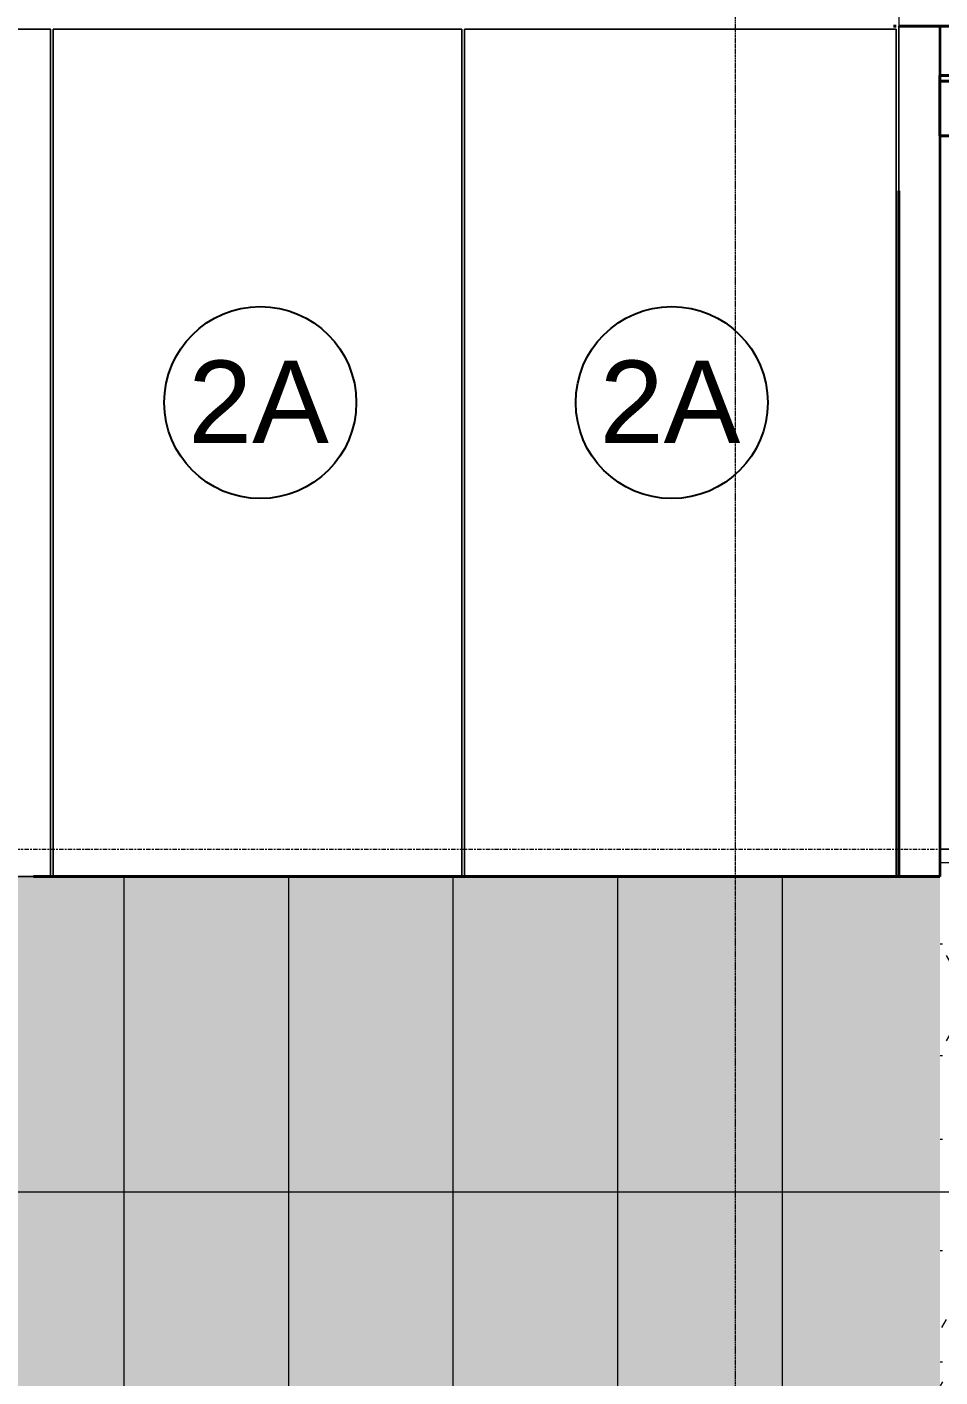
# Model space of a CAD drawing. Header units: millimetres. Extents: x -1379 to 1385823, y -4884429 to 548763.
# Drawn here: x 618654 to 621983, y -2303621 to -2298699 of the extents above; entities that cross this region are included whole.
import ezdxf

# ---------------------------------------------------------------- set-up
doc = ezdxf.new("R2010")
doc.units = ezdxf.units.MM
doc.linetypes.add('Centre', pattern=[31.75, 6.35, -4.7625, 15.875, -4.7625])
doc.linetypes.add('DPA_Grid _ Level 100', pattern=[10, 5.5, -1.6, 1.3, -1.6])
doc.layers.add('000 - D I M', color=7, linetype='Continuous')
for name, color, linetype, lineweight in [('A-ANNO-IDEN', 7, 'Continuous', 25), ('A-COLS-E', 7, 'Continuous', 35), ('A-FLOR-E', 7, 'Continuous', 35), ('A-FLOR-LEVL', 7, 'Continuous', 9), ('A-GLAZ-CURT', 7, 'Continuous', 35), ('A-WALL-PATT', 7, 'Continuous', 70), ('I-WALL-E', 7, 'Continuous', 50), ('S-GRID', 7, 'Continuous', 9), ('WALL-E', 7, 'Continuous', 50)]:
    doc.layers.add(name, color=color, linetype=linetype, lineweight=lineweight)
doc.styles.add('ARIAL', font='arial.ttf')
doc.styles.add('Arial_2', font='arial.ttf', dxfattribs={"height": 3})
doc.dimstyles.new('DPA-DIM-3_0_T-T', dxfattribs={"dimscale": 304.8, "dimtxt": 306.07782, "dimasz": 0.656168, "dimexe": 0.656168, "dimexo": 0.0625, "dimgap": 0.164042, "dimtad": 1, "dimdec": 0, "dimzin": 0, "dimdsep": 46, "dimtxsty": 'Arial_2', "dimblk1": 'OBLIQUE', "dimblk2": 'OBLIQUE', "dimsah": 1, "dimcen": 0.09, "dimdle": 0.656168, "dimclrd": 7, "dimclre": 7, "dimclrt": 7, "dimadec": 8, "dimazin": 0, "dimtfac": 1, "dimtdec": 4, "dimtix": 1, "dimtmove": 0, "dimatfit": 3, "dimfxl": 1.312336, "dimfxlon": 1, "dimtvp": 1, "dimtolj": 1, "dimtzin": 0, "dimarcsym": 2})
pattern_1 = [(0, (603264.26, -2405470.96), (406.4, 101.6), [33.528, -271.272, 33.528, -271.272, -1625.6]), (0, (603264.26, -2405470.96), (406.4, 101.6), [-609.6, 33.528, -576.072, 33.528, -271.272, -711.2]), (0, (603264.26, -2405470.96), (406.4, 101.6), [-1524, 33.528, -169.672, 33.528, -474.472]), (120, (603416.66, -2405420.16), (-291.18818, 301.15272), [33.528, -271.272, 33.528, -271.272, -1625.6]), (120, (603416.66, -2405420.16), (-291.18818, 301.15272), [-609.6, 33.528, -576.072, 33.528, -271.272, -711.2]), (120, (603416.66, -2405420.16), (-291.18818, 301.15272), [-1524, 33.528, -169.672, 33.528, -474.472]), (240, (603467.46, -2405216.96), (-115.21182, -402.75272), [33.528, -271.272, 33.528, -271.272, -1625.6]), (240, (603467.46, -2405216.96), (-115.21182, -402.75272), [-609.6, 33.528, -576.072, 33.528, -271.272, -711.2]), (240, (603467.46, -2405216.96), (-115.21182, -402.75272), [-1524, 33.528, -169.672, 33.528, -474.472])]

# ---------------------------------------------------------------- blocks, each defined once
blk = doc.blocks.new('DPA_Rectangular - 300 x 700mm-4064067-IV01 - ELEVATION 4')
at = {"layer": 'A-COLS-E', "color": 7}
for p, q in [((2315477.7, 103675), (2314777.7, 103675)), ((2314777.7, 103675), (2315477.7, 103675))]:
    blk.add_line(p, q, dxfattribs=at)
blk = doc.blocks.new('DPA_Rectangular - 300 x 700mm-V155-IV01 - ELEVATION 4')
at = {"layer": 'A-COLS-E', "color": 7}
for p, q in [((2315477.7, 103675), (2315177.7, 103675)), ((2315177.7, 103675), (2315477.7, 103675))]:
    blk.add_line(p, q, dxfattribs=at)
blk = doc.blocks.new('DPA_CP_Entrance Canopy - Entrance Canopy-5272757-IV01 - ELEVATION 4')
at = {"layer": 'A-GLAZ-CURT', "color": 7}
for p, q in [((2315647.7, 106595), (2318047.7, 106595)), ((2315647.7, 106575), (2315647.7, 106595)), ((2315647.7, 106595), (2315647.7, 106575)), ((2318047.7, 106595), (2315647.7, 106595)), ((2318047.7, 106575), (2315647.7, 106575)), ((2315647.7, 106575), (2318047.7, 106575)), ((2315647.7, 106375), (2315647.7, 106575)), ((2315647.7, 106575), (2317722.7, 106575)), ((2317722.7, 106575), (2315647.7, 106575)), ((2315647.7, 106575), (2315647.7, 106375)), ((2317722.7, 106575), (2317722.7, 106395)), ((2317722.7, 106395), (2317722.7, 106575)), ((2318047.7, 106595), (2318047.7, 106575)), ((2318047.7, 106575), (2318047.7, 106595)), ((2317797.7, 106375), (2315647.7, 106375)), ((2315647.7, 106375), (2317797.7, 106375)), ((2317722.7, 106395), (2317797.7, 106395)), ((2317797.7, 106395), (2317722.7, 106395)), ((2317797.7, 106395), (2317797.7, 106375)), ((2317797.7, 106375), (2317797.7, 106395))]:
    blk.add_line(p, q, dxfattribs=at)
blk = doc.blocks.new('DPA_Curved type B 1 - Curved Type B-V190-IV01 - ELEVATION 4')
at = {"layer": 'A-GLAZ-CURT', "color": 7}
for p, q in [((2312409.7, 103675), (2312342.7, 103675)), ((2312342.9, 103675), (2312359.7, 103675)), ((2312359.7, 103675), (2312409.7, 103675))]:
    blk.add_line(p, q, dxfattribs=at)
blk = doc.blocks.new('DPA_Curved type A 1 - Curved Type A-V191-IV01 - ELEVATION 4')
at = {"layer": 'A-GLAZ-CURT', "color": 7}
for p, q in [((2312409.7, 103675), (2312459.7, 103675)), ((2313909.7, 103675), (2312409.7, 103675)), ((2312459.7, 103675), (2313859.7, 103675)), ((2313859.7, 103675), (2313909.7, 103675))]:
    blk.add_line(p, q, dxfattribs=at)
blk = doc.blocks.new('DPA_Curved type C_Left 1 - Curved Type C_Left-5844677-IV01 - ELEVATION 4')
at = {"layer": 'A-GLAZ-CURT', "color": 7}
for p, q in [((2315487.8, 106775), (2315477.7, 106775)), ((2315477.7, 106775), (2315487.8, 106775)), ((2315497.7, 106175), (2315497.7, 103675)), ((2315497.7, 103675), (2315497.7, 106175)), ((2315497.7, 103675), (2313909.7, 103675)), ((2313909.7, 103675), (2313959.7, 103675)), ((2313959.7, 103675), (2314487.4, 103675)), ((2314487.4, 103675), (2315447.7, 103675)), ((2315447.7, 103675), (2315497.7, 103675))]:
    blk.add_line(p, q, dxfattribs=at)
blk = doc.blocks.new('DPA_Curved type B 1 - Curved Type B-5846795-IV01 - ELEVATION 4')
at = {"layer": 'A-GLAZ-CURT', "color": 7}
for p, q in [((2315497.7, 106775), (2315647.7, 106775)), ((2315647.7, 106775), (2315497.7, 106775)), ((2315647.7, 106775), (2315697.7, 106775)), ((2315697.7, 106775), (2315647.7, 106775)), ((2315647.7, 106775), (2315647.7, 103675)), ((2315647.7, 106775), (2315647.7, 103675)), ((2315697.7, 106775), (2315697.7, 106775)), ((2315697.7, 106775), (2315697.7, 106775)), ((2315697.7, 106775), (2315697.7, 106595)), ((2315697.7, 106775), (2315697.7, 106595)), ((2315697.7, 106775), (2315697.7, 106595)), ((2315697.7, 106375), (2315697.7, 103775)), ((2315697.7, 106375), (2315697.7, 103775)), ((2315697.7, 106375), (2315697.7, 103775)), ((2315497.7, 103675), (2315497.7, 106175)), ((2315497.7, 106175), (2315497.7, 103675)), ((2315497.7, 103675), (2315647.7, 103675)), ((2315647.7, 103675), (2315497.7, 103675))]:
    blk.add_line(p, q, dxfattribs=at)
blk = doc.blocks.new('DPA_Curved type A 1 - Curved Type A-5846796-IV01 - ELEVATION 4')
at = {"layer": 'A-GLAZ-CURT', "color": 7}
for p, q in [((2315647.7, 106775), (2315497.7, 106775)), ((2315497.7, 106775), (2315647.7, 106775)), ((2315647.7, 106775), (2315697.7, 106775)), ((2315697.7, 106775), (2315647.7, 106775)), ((2315697.7, 106775), (2315697.7, 106775)), ((2315697.7, 106775), (2315697.7, 106595)), ((2315697.7, 106775), (2315697.7, 106595)), ((2315697.7, 106375), (2315697.7, 103775)), ((2315697.7, 106375), (2315697.7, 103775)), ((2315497.7, 103675), (2315497.7, 106175)), ((2315497.7, 106175), (2315497.7, 103675)), ((2315647.7, 103675), (2315497.7, 103675)), ((2315497.7, 103675), (2315647.7, 103675))]:
    blk.add_line(p, q, dxfattribs=at)
blk = doc.blocks.new('DPA_Curved type C_Left 1 - Curved Type C_Left-5848536-IV01 - ELEVATION 4')
at = {"layer": 'A-GLAZ-CURT', "color": 7}
for p, q in [((2315497.7, 106775), (2315647.7, 106775)), ((2315647.7, 106775), (2315497.7, 106775)), ((2315647.7, 106775), (2315697.7, 106775)), ((2315697.7, 106775), (2315647.7, 106775)), ((2315704.8, 106775), (2315652.8, 106775)), ((2315652.8, 106775), (2315697.7, 106775)), ((2315697.7, 106775), (2315657.4, 106775)), ((2315657.4, 106775), (2315704.8, 106775)), ((2315697.7, 106595), (2315697.7, 106775)), ((2315704.8, 106775), (2315704.8, 106595)), ((2315697.7, 103775), (2315697.7, 106375)), ((2315704.8, 106375), (2315704.8, 103775)), ((2315497.7, 103675), (2315497.7, 106175)), ((2315497.7, 106175), (2315497.7, 103675)), ((2315497.7, 103675), (2315647.7, 103675)), ((2315647.7, 103675), (2315497.7, 103675))]:
    blk.add_line(p, q, dxfattribs=at)
blk = doc.blocks.new('_Oblique')
at = {"color": 7, "linetype": 'ByBlock', "lineweight": -2}
blk.add_line((-0.5, -0.5), (0.5, 0.5), dxfattribs=at)
blk = doc.blocks.new('*D1913')
at = {"layer": '000 - D I M', "color": 7, "lineweight": -2, "transparency": 16777216}
for p, q in [((622032.8, -2297962.5), (622032.8, -2298543.5)), ((624382.8, -2298724.4), (624382.8, -2298143.5)), ((621832.8, -2298343.5), (624582.8, -2298343.5))]:
    blk.add_line(p, q, dxfattribs=at)
at = {"layer": 'Defpoints', "color": 7, "transparency": 16777216}
for p in [(622032.8, -2297943.5), (624382.8, -2298343.5), (624382.8, -2298743.5)]:
    blk.add_point(p, dxfattribs=at)
at = {"layer": '000 - D I M', "color": 7, "lineweight": -2, "transparency": 16777216, "xscale": 200, "yscale": 200, "zscale": 200, "rotation": 180}
blk.add_blockref('_Oblique', (622032.8, -2298343.5), dxfattribs=at)
at = {"layer": '000 - D I M', "color": 7, "lineweight": -2, "transparency": 16777216, "xscale": 200, "yscale": 200, "zscale": 200}
blk.add_blockref('_Oblique', (624382.8, -2298343.5), dxfattribs=at)
at = {"layer": '000 - D I M', "color": 7, "transparency": 16777216, "insert": (623207.8, -2298291.9), "char_height": 3, "width": 1107.531, "attachment_point": 5, "style": 'Arial_2'}
blk.add_mtext('\\A1;2350', dxfattribs=at)
blk = doc.blocks.new('DPA_TAG_Multi Tags_Specific - Exterior-5922051-IV01 - ELEVATION 4')
at = {"layer": 'A-ANNO-IDEN', "color": 7}
blk.add_circle((2301109.8, 112669), 350, dxfattribs=at)

msp = doc.modelspace()

# ---------------------------------------------------------------- hatches: boundary and pattern name
at = {"layer": 'A-WALL-PATT', "lineweight": 9}
h = msp.add_hatch(dxfattribs=at)
h.set_pattern_fill('FP_56', style=0, pattern_type=2)
h.set_pattern_definition(pattern_1)
h.paths.add_polyline_path([(622012.8, -2304171), (622012.8, -2304146), (623712.7, -2304146), (623712.7, -2301696), (621982.8, -2301696), (621982.8, -2304171)])
h = msp.add_hatch(dxfattribs=at)
h.set_pattern_fill('FP_58', style=0, pattern_type=2)
h.set_pattern_definition([(0, (624912.7, -2306546), (0, 1200), []), (90, (624912.75, -2306545.96), (-600, 4e-14), [])])
h.paths.add_polyline_path([(622012.8, -2304171), (622012.8, -2304146), (623712.7, -2304146), (623712.7, -2301696), (621982.8, -2301696), (621982.8, -2304171)])
h = msp.add_hatch(dxfattribs=at)
h.set_pattern_fill('FP_56', style=0, pattern_type=2)
h.set_pattern_definition(pattern_1)
h.paths.add_polyline_path([(606477.8, -2304171), (606684.1, -2304171), (606684.1, -2304169), (607277.2, -2304169), (607277.2, -2304171), (614483.3, -2304171), (614483.3, -2304169), (615076.4, -2304169), (615076.4, -2304171), (621982.8, -2304171), (621982.8, -2301796), (606477.8, -2301796), (606477.8, -2303620.7)])
h = msp.add_hatch(dxfattribs=at)
h.set_pattern_fill('FP_57', style=0, pattern_type=2)
h.set_pattern_definition([(0, (623207.8, -2306546), (0, 1200), []), (90, (623207.8, -2306545.96), (-600, 4e-14), [])])
h.paths.add_polyline_path([(606477.8, -2304171), (606684.1, -2304171), (606684.1, -2304169), (607277.2, -2304169), (607277.2, -2304171), (614483.3, -2304171), (614483.3, -2304169), (615076.4, -2304169), (615076.4, -2304171), (621982.8, -2304171), (621982.8, -2301796), (606477.8, -2301796), (606477.8, -2303620.7)])

# ---------------------------------------------------------------- linework, layer by layer
at = {"layer": 'A-FLOR-E', "color": 7, "lineweight": 9}
for p, q in [((621832.8, -2301796), (621832.8, -2301696)), ((621832.8, -2301796), (621832.8, -2301696)), ((621832.8, -2301696), (621832.8, -2301796)), ((621832.8, -2301696), (621832.8, -2301796)), ((621832.8, -2301796), (621832.8, -2301696)), ((621832.8, -2301696), (621832.8, -2301796)), ((621832.8, -2301696), (621832.8, -2301796)), ((621832.8, -2301696), (621832.8, -2301796)), ((621832.8, -2301696), (621832.8, -2301796)), ((621832.8, -2301696), (621832.8, -2301796)), ((621982.8, -2301696), (621982.8, -2301796)), ((621982.8, -2301696), (621982.8, -2301796)), ((621982.8, -2301696), (621982.8, -2301796)), ((621982.8, -2301696), (621982.8, -2301796)), ((623662.7, -2301696), (621982.8, -2301696)), ((621982.8, -2301696), (623662.7, -2301696)), ((621982.8, -2301796), (621982.8, -2301696)), ((621982.8, -2301696), (621982.8, -2301796)), ((611872.8, -2301796), (621512.8, -2301796)), ((616377.8, -2301796), (619372.8, -2301796)), ((619372.8, -2301796), (616377.8, -2301796)), ((616377.8, -2301796), (619372.8, -2301796)), ((619372.8, -2301796), (616377.8, -2301796)), ((618677.8, -2301796), (618377.8, -2301796)), ((619512.8, -2301796), (618677.8, -2301796)), ((618677.8, -2301796), (621112.8, -2301796)), ((621512.8, -2301796), (618677.8, -2301796)), ((618677.8, -2301796), (619372.8, -2301796)), ((619372.8, -2301796), (618677.8, -2301796)), ((618677.8, -2301796), (619372.8, -2301796)), ((619372.8, -2301796), (618677.8, -2301796)), ((618677.8, -2301796), (619372.8, -2301796)), ((619372.8, -2301796), (618677.8, -2301796)), ((621512.8, -2301796), (619512.8, -2301796)), ((621112.8, -2301796), (619512.8, -2301796)), ((619512.8, -2301796), (621512.8, -2301796)), ((621112.8, -2301796), (621832.8, -2301796)), ((621832.8, -2301796), (621112.8, -2301796)), ((621832.8, -2301796), (621512.8, -2301796)), ((621832.8, -2301796), (621512.8, -2301796)), ((621512.8, -2301796), (621832.8, -2301796)), ((621512.8, -2301796), (621832.8, -2301796)), ((621832.8, -2301796), (621982.8, -2301796)), ((621982.8, -2301796), (621832.8, -2301796)), ((621832.8, -2301796), (621982.8, -2301796)), ((621982.8, -2301796), (621832.8, -2301796))]:
    msp.add_line(p, q, dxfattribs=at)
at = {"layer": 'A-FLOR-LEVL', "color": 7, "linetype": 'Centre'}
msp.add_line((601234.6, -2301696), (631213.7, -2301696), dxfattribs=at)
at = {"layer": 'I-WALL-E', "color": 7, "lineweight": 9}
for p, q in [((621982.8, -2301796), (621982.8, -2301696)), ((621982.8, -2301696), (623662.7, -2301696)), ((623712.7, -2301696), (621982.8, -2301696)), ((621982.8, -2301696), (621982.8, -2301796)), ((606477.8, -2301796), (621982.8, -2301796)), ((621982.8, -2301796), (606477.8, -2301796)), ((618677.8, -2301796), (621982.8, -2301796)), ((621982.8, -2301796), (618677.8, -2301796))]:
    msp.add_line(p, q, dxfattribs=at)
at = {"layer": 'S-GRID', "color": 7, "linetype": 'DPA_Grid _ Level 100'}
msp.add_line((621237.8, -2306296.3), (621237.8, -2287829.1), dxfattribs=at)
at = {"layer": 'WALL-E', "color": 7, "lineweight": 9}
for p, q in [((621832.8, -2295646), (621832.8, -2301796)), ((621832.8, -2295646), (621832.8, -2301796)), ((618739.8, -2298706), (617249.8, -2298706)), ((617249.8, -2298706), (618739.8, -2298706)), ((618739.8, -2301796), (618739.8, -2298706)), ((618739.8, -2298706), (618739.8, -2301796)), ((620239.8, -2298706), (618749.8, -2298706)), ((618749.8, -2298706), (618749.8, -2301796)), ((618749.8, -2298706), (620239.8, -2298706)), ((618749.8, -2301796), (618749.8, -2298706)), ((620239.8, -2301796), (620239.8, -2298706)), ((620239.8, -2298706), (620239.8, -2301796)), ((620249.8, -2298706), (620249.8, -2301796)), ((621822.8, -2298706), (620249.8, -2298706)), ((620249.8, -2298706), (621822.8, -2298706)), ((620249.8, -2301796), (620249.8, -2298706)), ((621822.8, -2301796), (621822.8, -2298706)), ((621822.8, -2298706), (621822.8, -2301796)), ((621832.8, -2301796), (621832.8, -2298696)), ((621832.8, -2298696), (621832.8, -2299296)), ((621982.8, -2298696), (621982.8, -2301796)), ((621982.8, -2299296), (621982.8, -2298696)), ((621832.8, -2299296), (621832.8, -2301796)), ((621832.8, -2301796), (621832.8, -2299296)), ((621832.8, -2299296), (621832.8, -2301796)), ((621982.8, -2301796), (621982.8, -2299296)), ((621982.8, -2299296), (621982.8, -2301796)), ((621982.8, -2301796), (621982.8, -2299296)), ((621982.8, -2301796), (621982.8, -2299296)), ((621982.8, -2299296), (621982.8, -2301796)), ((621982.8, -2301796), (621982.8, -2299296)), ((621982.8, -2299296), (621982.8, -2301796)), ((621982.8, -2301796), (621982.8, -2299296)), ((621982.8, -2299296), (621982.8, -2301796)), ((621982.8, -2299296), (621982.8, -2301796)), ((621982.8, -2301796), (621982.8, -2299296)), ((621982.8, -2299296), (621982.8, -2301796)), ((621982.8, -2301796), (621982.8, -2299296)), ((621832.8, -2301796), (606657.8, -2301796)), ((606977.8, -2301796), (621512.8, -2301796)), ((621512.8, -2301796), (606977.8, -2301796)), ((616377.8, -2301796), (619372.8, -2301796)), ((619372.8, -2301796), (616377.8, -2301796)), ((616377.8, -2301796), (619372.8, -2301796)), ((617249.8, -2301796), (618739.8, -2301796)), ((618537.8, -2301796), (618677.8, -2301796)), ((618677.8, -2301796), (621512.8, -2301796)), ((621512.8, -2301796), (618677.8, -2301796)), ((619372.8, -2301796), (618677.8, -2301796)), ((618677.8, -2301796), (619372.8, -2301796)), ((619372.8, -2301796), (618677.8, -2301796)), ((618677.8, -2301796), (619372.8, -2301796)), ((619372.8, -2301796), (618677.8, -2301796)), ((618677.8, -2301796), (619372.8, -2301796)), ((619372.8, -2301796), (618677.8, -2301796)), ((618749.8, -2301796), (618739.8, -2301796)), ((618749.8, -2301796), (620239.8, -2301796)), ((619372.8, -2301796), (619512.8, -2301796)), ((619512.8, -2301796), (619372.8, -2301796)), ((619512.8, -2301796), (619372.8, -2301796)), ((619372.8, -2301796), (619512.8, -2301796)), ((621512.8, -2301796), (619512.8, -2301796)), ((619512.8, -2301796), (621512.8, -2301796)), ((620249.8, -2301796), (620239.8, -2301796)), ((620249.8, -2301796), (621822.8, -2301796)), ((621427.8, -2301796), (621512.8, -2301796)), ((621512.8, -2301796), (621427.8, -2301796)), ((621512.8, -2301796), (621982.8, -2301796)), ((621512.8, -2301796), (621982.8, -2301796)), ((621832.8, -2301796), (621822.8, -2301796)), ((621982.8, -2301796), (621832.8, -2301796)), ((621832.8, -2301796), (621982.8, -2301796)), ((621982.8, -2301796), (621832.8, -2301796)), ((621832.8, -2301796), (621982.8, -2301796)), ((621982.8, -2301796), (621972.8, -2301796)), ((621972.8, -2301796), (621982.8, -2301796)), ((621982.8, -2301796), (621972.8, -2301796)), ((621972.8, -2301796), (621982.8, -2301796)), ((621982.8, -2301796), (621972.8, -2301796)), ((621972.8, -2301796), (621982.8, -2301796)), ((621982.8, -2301796), (621972.8, -2301796)), ((621972.8, -2301796), (621982.8, -2301796)), ((621982.8, -2301796), (621972.8, -2301796)), ((621972.8, -2301796), (621982.8, -2301796))]:
    msp.add_line(p, q, dxfattribs=at)

# ---------------------------------------------------------------- block references
at = {"layer": 'A-ANNO-IDEN', "color": 7}
for p in [(-1681605, -2412737.1), (-1680105, -2412737.1)]:
    msp.add_blockref('DPA_TAG_Multi Tags_Specific - Exterior-5922051-IV01 - ELEVATION 4', p, dxfattribs=at)
at = {"layer": 'A-COLS-E', "color": 7}
for name in ['DPA_Rectangular - 300 x 700mm-4064067-IV01 - ELEVATION 4', 'DPA_Rectangular - 300 x 700mm-4064067-IV01 - ELEVATION 4', 'DPA_Rectangular - 300 x 700mm-V155-IV01 - ELEVATION 4', 'DPA_Rectangular - 300 x 700mm-V155-IV01 - ELEVATION 4']:
    msp.add_blockref(name, (-1693665, -2405471), dxfattribs=at)
at = {"layer": 'A-GLAZ-CURT', "color": 7}
for name in ['DPA_Curved type C_Left 1 - Curved Type C_Left-5844677-IV01 - ELEVATION 4', 'DPA_Curved type B 1 - Curved Type B-5846795-IV01 - ELEVATION 4', 'DPA_Curved type A 1 - Curved Type A-5846796-IV01 - ELEVATION 4', 'DPA_Curved type C_Left 1 - Curved Type C_Left-5848536-IV01 - ELEVATION 4', 'DPA_CP_Entrance Canopy - Entrance Canopy-5272757-IV01 - ELEVATION 4', 'DPA_Curved type B 1 - Curved Type B-V190-IV01 - ELEVATION 4', 'DPA_Curved type A 1 - Curved Type A-V191-IV01 - ELEVATION 4']:
    msp.add_blockref(name, (-1693665, -2405471), dxfattribs=at)

# ---------------------------------------------------------------- texts
at = {"layer": 'A-ANNO-IDEN', "color": 7, "lineweight": 9, "char_height": 300, "width": 633.333, "attachment_point": 1, "style": 'ARIAL'}
for insert in [(619242.2, -2299915), (620742.2, -2299915)]:
    msp.add_mtext('2A', dxfattribs=dict(at, insert=insert))

# ---------------------------------------------------------------- dimensions: what is measured, and where the dimension line sits
at = {"layer": '000 - D I M', "color": 7}
dim = msp.add_linear_dim(base=(624382.8, -2298343.5), p1=(622032.8, -2297943.5), p2=(624382.8, -2298743.5), dimstyle='DPA-DIM-3_0_T-T', override={"dimpost": '<>', "dimclrd": 7, "dimclre": 7, "dimclrt": 7, "dimfxl": 2482.438317}, dxfattribs=at)
dim.commit()
dim.dimension.update_dxf_attribs({"geometry": '*D1913', "text_midpoint": (623207.8, -2298291.9)})

doc.saveas('drawing.dxf')
